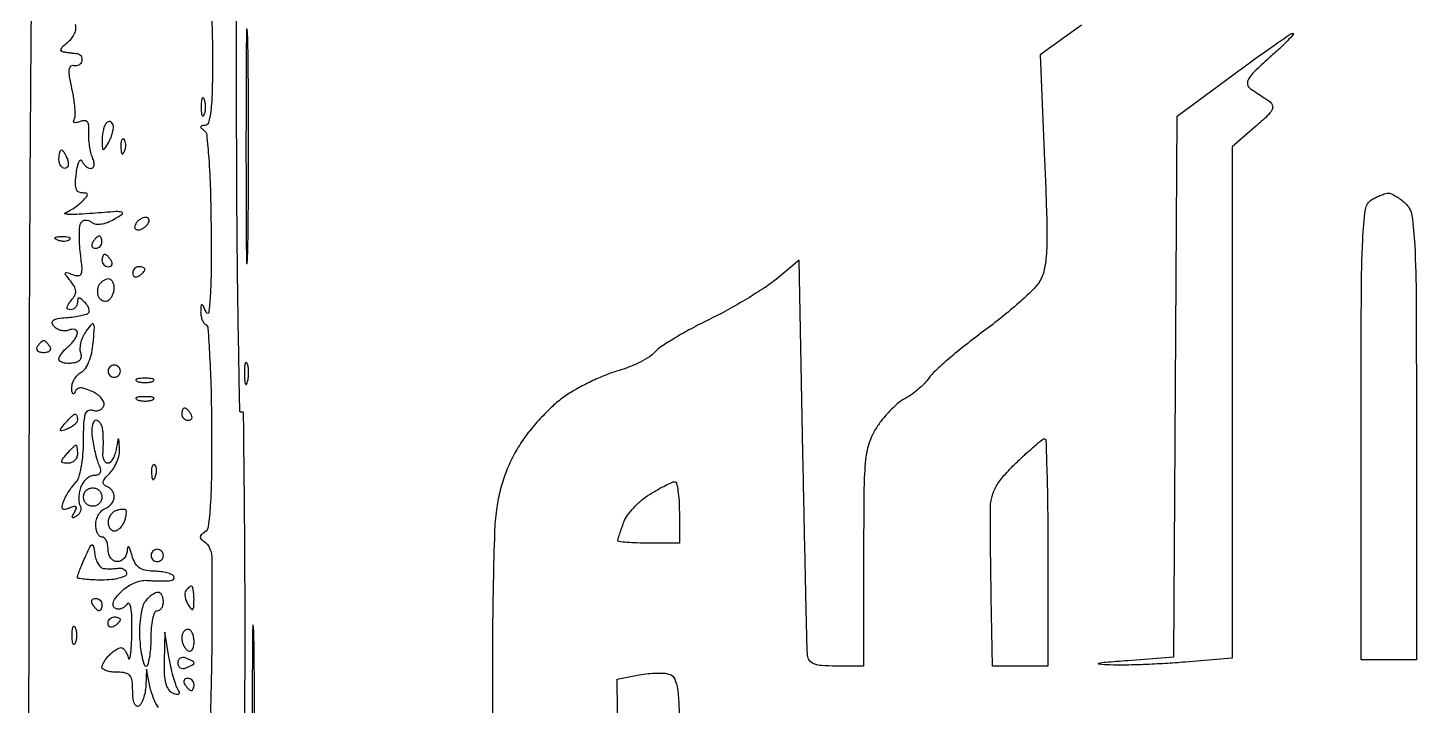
# Model space of a CAD drawing. Extents: x 0 to 37.8, y 0 to 50.8.
# Drawn here: x 0 to 19.28, y 16.96 to 26.3 of the extents above; entities that cross this region are included whole.
import ezdxf

# ---------------------------------------------------------------- set-up
doc = ezdxf.new("R2010")
doc.units = 0
doc.header["$MEASUREMENT"] = 0

msp = doc.modelspace()

# ---------------------------------------------------------------- linework, layer by layer
for points in [[(2.817342, 29.366436, -0.00006), (2.79601, 32.045158, -0.000525)], [(0.053512, 28.286796, 0.000198), (0.029978, 25.332842, 0.001462), (0.011051, 21.259338, 0.00031), (0.003235, 14.165125), (-0.003579, 0), (1.399103, 0, 0.004072), (2.006586, 0.004948, 0.01157), (2.429664, 0.021637, 0.00859), (2.730197, 0.045655, 0.555245), (2.7495, 0.0846, -0.082592), (2.736259, 0.116926, -0.161196), (2.738891, 0.144349, -0.182303), (2.756779, 0.162577, -0.108972), (2.786807, 0.1692, -0.089635), (2.821013, 0.163018, -0.095229), (2.850082, 0.145297, -0.099812), (2.869531, 0.118872, -0.109311), (2.8764, 0.087828, 0.412759), (2.914934, 0.049102, 0.000036), (7.439212, 0.026944, 0.000832), (12.884052, 0.009737, 0.000332), (20.347026, 0.003533)], [(2.982592, 16.510096, 0.001307), (2.985979, 18.247985, 0.002208), (2.978579, 19.704377, 0.000232), (2.965713, 20.995814, 0.583979), (2.93985, 21.010053, -0.581232), (2.91382, 21.024245, -0.000294), (2.893137, 22.170455, -0.002492), (2.876963, 23.467206, -0.001472), (2.869927, 25.015457, 0.000745), (2.865099, 26.578014, 0.001167)], [(2.514301, 26.534821, -0.023648), (2.532921, 26.273134, -0.005936), (2.538, 25.8453, -0.005936), (2.532921, 25.417466, -0.023648), (2.514301, 25.155779, -0.03527), (2.483731, 24.995812, -0.336727), (2.43225, 24.955705, 0.036761), (2.389102, 24.951996, 0.302532), (2.375342, 24.93926, 0.275319), (2.38118, 24.920445, 0.03266), (2.416961, 24.892255, -0.219927), (2.457712, 24.823623, -0.007312), (2.486364, 24.499767, -0.011281), (2.50801, 24.076198, -0.005059), (2.518255, 23.5188, -0.004097), (2.518292, 22.977675, -0.011825), (2.506379, 22.6029, -0.018916), (2.485633, 22.381067, -0.759117), (2.454891, 22.3767, 0.00716), (2.412967, 22.468697, 0.206245), (2.393895, 22.485495, 0.477123), (2.380175, 22.476603, 0.015965), (2.374746, 22.402843, 0.048937), (2.378021, 22.34469, 0.048789), (2.392533, 22.28822, 0.053216), (2.415381, 22.241565, 0.114372), (2.443648, 22.213527, -0.241463), (2.473983, 22.163305, -0.003012), (2.4985, 21.777647, -0.008047), (2.517272, 21.324137, -0.005085), (2.525272, 20.794638, -0.004), (2.523275, 20.142805, -0.013886), (2.506913, 19.721656, -0.014052), (2.479789, 19.436102, -0.221777), (2.429274, 19.355404, 0.042615), (2.382371, 19.318988, 0.207597), (2.369083, 19.288914, 0.209983), (2.382032, 19.258898, 0.04362), (2.428389, 19.222743, -0.095526), (2.467324, 19.185315, -0.051712), (2.499958, 19.127154, -0.048879), (2.521904, 19.058718, -0.055205), (2.528951, 18.990093, 0.001963), (2.528555, 18.892043, 0.000307), (2.528652, 18.698478, 0.000341), (2.529061, 18.470244, 0.000297), (2.529795, 18.2313, -0.002712), (2.529324, 17.96317, -0.001635), (2.526002, 17.645296, -0.001637), (2.520633, 17.329427, -0.002868), (2.513833, 17.067993, 0.013966), (2.512985, 16.84552, 0.02096)], [(1.795065, 16.94115, -0.054849), (1.758977, 16.996473, -0.022773), (1.722303, 17.077964, -0.022202), (1.690589, 17.16967, -0.026688), (1.669327, 17.2584), (1.630442, 17.4699), (1.618921, 17.242243, -0.032969), (1.608276, 17.151264, -0.037105), (1.585933, 17.066101, -0.040173), (1.556166, 16.99781, -0.132231), (1.5228, 16.9623, -0.297719), (1.489656, 16.963134, -0.145541), (1.461991, 16.997495, -0.069343), (1.443813, 17.068583, -0.027979), (1.4382, 17.168807, 0.02882), (1.430124, 17.308808, 0.143454), (1.399765, 17.380571, 0.175205), (1.339191, 17.416776, 0.047998), (1.2267, 17.4276, -0.030335), (1.145672, 17.43252, -0.047135), (1.077328, 17.447481, -0.059924), (1.029789, 17.469249, -0.261124), (1.0152, 17.49528, -0.102712), (1.022032, 17.528189, -0.032763), (1.045021, 17.5729, -0.031128), (1.077868, 17.620639, -0.030136), (1.11672, 17.66448, -0.027506), (1.160102, 17.703335, -0.029599), (1.206477, 17.736178, -0.030947), (1.249302, 17.759306, -0.108749), (1.279717, 17.766, -0.189043), (1.306041, 17.755678, -0.057216), (1.3345, 17.72251, -0.048307), (1.360555, 17.674622, -0.036551), (1.379883, 17.61795, 0.685886), (1.395098, 17.616226, 0.087893), (1.40971, 17.662497, 0.020982), (1.421204, 17.791899, 0.007464), (1.427091, 17.9775, 0.009974), (1.426428, 18.186796, 0.035622), (1.413824, 18.320008, 0.13323), (1.390684, 18.370405, 0.508481), (1.361763, 18.368511, -0.075791), (1.326699, 18.328201, -0.08836), (1.282886, 18.302687, -0.099507), (1.237323, 18.295674, -0.127669), (1.196944, 18.308147, -0.199157), (1.171022, 18.344148, -0.143649), (1.173747, 18.394133, -0.08104), (1.209083, 18.45858, -0.030543), (1.277439, 18.535839, -0.051129), (1.356708, 18.600366, -0.041718), (1.45288, 18.652614, -0.043315), (1.550604, 18.685837, -0.080302), (1.633903, 18.692589, 0.008636), (1.713509, 18.687637, 0.006822), (1.799763, 18.684945, 0.006904), (1.879926, 18.684645, 0.016981), (1.93875, 18.687236, 0.053357), (1.980553, 18.695041, 0.141169), (2.005897, 18.711346, 0.234053), (2.011583, 18.732823, 0.147139), (1.999037, 18.756163, 0.114724), (1.961643, 18.779449, 0.027413), (1.890676, 18.799372, 0.026753), (1.804556, 18.813746, 0.023672), (1.71379, 18.819613, -0.052142), (1.603796, 18.833034, -0.105995), (1.525245, 18.869708, -0.107945), (1.469522, 18.934835, -0.055412), (1.429286, 19.035, 0.011576), (1.403136, 19.121244, 0.124876), (1.383742, 19.151767, 0.575273), (1.369343, 19.147505, 0.045543), (1.362033, 19.09845, -0.083175), (1.349218, 19.041904, -0.088157), (1.3188, 18.99389, -0.094449), (1.275768, 18.961723, -0.11388), (1.2267, 18.9504, -0.130775), (1.177991, 18.963361, -0.10214), (1.136813, 18.99975, -0.08892), (1.109264, 19.054508, -0.072314), (1.0998, 19.1196, 0.048028), (1.093566, 19.184354, 0.068025), (1.074949, 19.239098, 0.088204), (1.047507, 19.275985, 0.191087), (1.0152, 19.2888, -0.193529), (0.982888, 19.301793, -0.087393), (0.955451, 19.339282, -0.067241), (0.936831, 19.394881, -0.047258), (0.9306, 19.460655, -0.068006), (0.940075, 19.529994, -0.06271), (0.967877, 19.596332, -0.06668), (1.00897, 19.649799, -0.104363), (1.0575, 19.681206, 0.069986), (1.106015, 19.708099, 0.06329), (1.147123, 19.748145, 0.066796), (1.17495, 19.794706, 0.10167), (1.1844, 19.840701, 0.086836), (1.176531, 19.885672, 0.069523), (1.153558, 19.929234, 0.069546), (1.119534, 19.964817, 0.087017), (1.079405, 19.986498, -0.133932), (1.04138, 20.01185, -0.240613), (1.032529, 20.047365, -0.114752), (1.057052, 20.097298, -0.0251), (1.121705, 20.168791, 0.057235), (1.177235, 20.238731, 0.042045), (1.222348, 20.326958, 0.042773), (1.251155, 20.41906, 0.070131), (1.257479, 20.500393, 0.001021), (1.249014, 20.631512, 0.431379), (1.242736, 20.636691, 0.323703), (1.235693, 20.630118, 0.000881), (1.209295, 20.49435, -0.037162), (1.189553, 20.421481, -0.050599), (1.160572, 20.359915, -0.061347), (1.127342, 20.317418, -0.198714), (1.094913, 20.304, -0.192101), (1.06624, 20.315438, -0.099368), (1.043669, 20.34749, -0.074481), (1.030579, 20.395388, -0.050467), (1.029602, 20.45205, 0.013679), (1.033397, 20.519453, 0.008066), (1.034427, 20.6001, 0.008066), (1.032854, 20.680747, 0.013666), (1.028604, 20.74815, 0.053179), (1.017327, 20.804784, 0.068641), (0.994772, 20.85271, 0.084236), (0.964951, 20.885042, 0.165923), (0.932252, 20.8962, 0.267967), (0.902753, 20.879167, 0.075992), (0.882743, 20.827859, 0.054679), (0.874373, 20.752695, 0.033422), (0.880191, 20.66355, 0.014836), (0.896486, 20.563636, 0.011446), (0.919957, 20.455751, 0.011607), (0.946553, 20.355905, 0.026991), (0.97219, 20.28285, -0.046878), (0.992984, 20.2151, -0.161635), (0.987718, 20.170067, -0.20597), (0.95815, 20.143731, -0.08052), (0.903052, 20.1348, 0.115232), (0.849264, 20.122237, 0.070909), (0.795359, 20.08532, 0.06505), (0.749508, 20.030753, 0.065484), (0.71934, 19.966357, 0.036235), (0.702511, 19.896031, 0.036273), (0.696018, 19.824038, 0.038697), (0.699823, 19.760632, 0.104449), (0.715019, 19.718403, -0.123786), (0.726136, 19.683366, -0.100778), (0.720629, 19.644265, -0.090722), (0.699238, 19.607059, -0.078789), (0.665109, 19.577674, -0.028061), (0.623074, 19.554849, -0.388403), (0.607901, 19.559535, -0.257747), (0.607391, 19.579313, -0.018709), (0.635307, 19.628505, 0.034823), (0.662244, 19.679751, 0.325597), (0.657222, 19.702723, 0.253186), (0.63118, 19.708823, 0.025144), (0.568087, 19.688185, -0.038572), (0.503493, 19.668959, -0.26903), (0.473375, 19.67872, -0.244914), (0.46512, 19.710864, -0.033228), (0.486025, 19.779558, -0.033106), (0.514841, 19.842718, -0.01971), (0.556905, 19.913915, -0.019682), (0.604638, 19.981862, -0.031946), (0.650916, 20.035093, 0.119295), (0.695335, 20.108853, 0.029101), (0.730211, 20.247527, 0.027073), (0.753645, 20.421268, 0.019986), (0.7614, 20.615194, -0.009967), (0.76618, 20.854975, -0.059263), (0.785887, 20.978463, -0.17786), (0.82414, 21.031074, -0.243786), (0.881299, 21.037493, 0.08458), (0.930079, 21.027724, 0.093323), (0.977587, 21.035255, 0.100457), (1.016434, 21.05873, 0.115657), (1.040722, 21.094484, 0.181889), (1.041026, 21.140844, 0.081531), (1.010496, 21.194666, 0.064888), (0.955141, 21.247543, 0.048033), (0.882323, 21.29089, 0.024516), (0.785427, 21.330936, 0.088685), (0.71986, 21.34192, 0.156782), (0.675289, 21.327053, 0.137906), (0.644978, 21.288297, -0.081696), (0.629448, 21.263119, -0.440324), (0.615176, 21.262754, -0.15583), (0.603792, 21.285869, -0.025513), (0.598879, 21.336146, -0.08604), (0.606526, 21.396878, -0.059576), (0.634559, 21.460345, -0.058363), (0.677628, 21.51682, -0.073247), (0.729723, 21.556954, 0.120231), (0.786774, 21.610051, 0.048932), (0.836473, 21.704549, 0.042597), (0.874223, 21.826044, 0.033063), (0.894924, 21.963008, 0.004293), (0.910533, 22.169852, 0.14953), (0.899555, 22.216712, 0.513892), (0.873443, 22.219184, 0.018345), (0.799304, 22.127338, 0.049961), (0.755294, 22.054348, 0.044934), (0.724764, 21.971469, 0.047658), (0.711213, 21.891522, 0.095282), (0.718691, 21.82809, -0.088955), (0.726477, 21.768477, -0.167097), (0.708724, 21.723858, -0.14065), (0.664232, 21.694612, -0.056775), (0.592187, 21.68086, -0.038794), (0.527389, 21.681013, -0.060323), (0.472699, 21.692123, -0.082327), (0.435618, 21.711674, -0.23449), (0.423, 21.737099, -0.123201), (0.431402, 21.770681, -0.034757), (0.460277, 21.816756, -0.03278), (0.501332, 21.866011, -0.029432), (0.5499, 21.9114, 0.035244), (0.59846, 21.957849, 0.036243), (0.639523, 22.010248, 0.038776), (0.668072, 22.060724, 0.109743), (0.6768, 22.10001, 0.171038), (0.666985, 22.127864, 0.150116), (0.64134, 22.145228, 0.10612), (0.602291, 22.148584, 0.060247), (0.556085, 22.13698, -0.087669), (0.503699, 22.126823, -0.069387), (0.446337, 22.133852, -0.069161), (0.392904, 22.156354, -0.085865), (0.351989, 22.191379, -0.133783), (0.330622, 22.238526, -0.290441), (0.34568, 22.273572, -0.112567), (0.405556, 22.297173, -0.019777), (0.526608, 22.310755, 0.015236), (0.628782, 22.32128, 0.019239), (0.722394, 22.337503, 0.017618), (0.798507, 22.356556, 0.126892), (0.830815, 22.375615, 0.203709), (0.840968, 22.40078, 0.083832), (0.83404, 22.437655, 0.064016), (0.811838, 22.480213, 0.044203), (0.77691, 22.52193, 0.019235), (0.7256, 22.569437, 0.182628), (0.69795, 22.579442, 0.350238), (0.681572, 22.565984, 0.052339), (0.6768, 22.52052, -0.092419), (0.669575, 22.481766, -0.096141), (0.648906, 22.448821, -0.099338), (0.618072, 22.426774, -0.106077), (0.581841, 22.419, -0.122183), (0.547178, 22.427599, -0.300026), (0.535131, 22.449571, -0.128583), (0.548402, 22.487423, -0.024942), (0.5922, 22.5459, 0.050595), (0.639845, 22.616811, 0.133412), (0.653398, 22.675956, 0.122203), (0.635602, 22.737109, 0.03914), (0.581409, 22.81554, -0.00707), (0.514233, 22.90055, -0.258945), (0.510704, 22.924252, -0.401139), (0.528034, 22.9326, -0.011132), (0.614045, 22.902528, 0.087557), (0.691181, 22.888178, 0.31724), (0.73, 22.915029, 0.10962), (0.740445, 22.993151, 0.009882), (0.719597, 23.190547, -0.015844), (0.706725, 23.3281, -0.019431), (0.703788, 23.457113, -0.018219), (0.709415, 23.564128, -0.116678), (0.726434, 23.615266, -0.121019), (0.753661, 23.642005, -0.124356), (0.789903, 23.652743, -0.105289), (0.831778, 23.64559, -0.068275), (0.874682, 23.621289, 0.131073), (0.929417, 23.598725, 0.068519), (1.003671, 23.599205, 0.055752), (1.090902, 23.621914, 0.037175), (1.1844, 23.665974, 0.026895), (1.291445, 23.734356, 0.632797), (1.286545, 23.761311, 0.082825), (1.207602, 23.769018, 0.002682), (0.8883, 23.745567, -0.006758), (0.701452, 23.733375, -0.017559), (0.566641, 23.731146, -0.054486), (0.506945, 23.738795, -0.73904), (0.506089, 23.752671, 0.038088), (0.562271, 23.77882, 0.020002), (0.627928, 23.819234, 0.019782), (0.692252, 23.866263, 0.028639), (0.744782, 23.913096, 0.01405), (0.804528, 23.976298, 0.195741), (0.814855, 24.00525, 0.361283), (0.799445, 24.022216, 0.035026), (0.739795, 24.0264, -0.166384), (0.688602, 24.04392, -0.160697), (0.657994, 24.089376, -0.083104), (0.649098, 24.171316, -0.022607), (0.662526, 24.30135, -0.016865), (0.680734, 24.40038, -0.052926), (0.702066, 24.464469, -0.236041), (0.721877, 24.480495, -0.381955), (0.739524, 24.47055, 0.068086), (0.759749, 24.430123, 0.064871), (0.790371, 24.395864, 0.069622), (0.826306, 24.372688, 0.108876), (0.862101, 24.3648, 0.198009), (0.890903, 24.376672, 0.158678), (0.906349, 24.40677, 0.095861), (0.904847, 24.454122, 0.044605), (0.885904, 24.51285, -0.042005), (0.862602, 24.583829, -0.02148), (0.844855, 24.675961, -0.021183), (0.834621, 24.773081, -0.02975), (0.834347, 24.860223, 0.032485), (0.833538, 24.954262, 0.152099), (0.813929, 25.004017, 0.236058), (0.775532, 25.021619, 0.083349), (0.714501, 25.009242, -0.037313), (0.667132, 24.995012, -0.136464), (0.636119, 24.99669, -0.316161), (0.624885, 25.011998, -0.144551), (0.63175, 25.03715, 0.136648), (0.646217, 25.087091, 0.019849), (0.643081, 25.193893, 0.021242), (0.628638, 25.322874, 0.016756), (0.602447, 25.460914, -0.01251), (0.569359, 25.627567, -0.05984), (0.564382, 25.72422, -0.168767), (0.584288, 25.770977, -0.271291), (0.624454, 25.783583, 0.08351), (0.66392, 25.781248, 0.093604), (0.700308, 25.792273, 0.101528), (0.727973, 25.814793, 0.117594), (0.74275, 25.8453, 0.099212), (0.743386, 25.878388, 0.107256), (0.73107, 25.908155, 0.108234), (0.707641, 25.929947, 0.102662), (0.6768, 25.940475, -0.000041), (0.636865, 25.94547, -0.00002), (0.585987, 25.95184, -0.00002), (0.53311, 25.958465, -0.000029), (0.48645, 25.964316, -0.171506), (0.456294, 25.979425, -0.294107), (0.451055, 26.00602, -0.109831), (0.478207, 26.046019, -0.026889), (0.539361, 26.097726, 0.05991), (0.59752, 26.153873, 0.067179), (0.638114, 26.220208, 0.075595), (0.656282, 26.28739, 0.120481), (0.648806, 26.346126, -0.064598)], [(14.505818, 26.336127), (13.939384, 25.9299), (13.99932, 24.467647, -0.00287), (14.028592, 23.637045, -0.018996), (14.025063, 23.22196, -0.039239), (13.99329, 22.968947, -0.094449), (13.921513, 22.795173, -0.056476), (13.830964, 22.6861, -0.010671), (13.640235, 22.510631, -0.011279), (13.407301, 22.314492, -0.010132), (13.157398, 22.121727, 0.008159), (12.908339, 21.931175, 0.009479), (12.677975, 21.741681, 0.008621), (12.489339, 21.574707, 0.05455), (12.404906, 21.478441, -0.038051), (12.342556, 21.402444, -0.023639), (12.258933, 21.322904, -0.023667), (12.168438, 21.251827, -0.039013), (12.085082, 21.201807, 0.056427), (11.997246, 21.144857, 0.023131), (11.891618, 21.049523, 0.022532), (11.786554, 20.93567, 0.026812), (11.698489, 20.819007, 0.063674), (11.589034, 20.601279, 0.057986), (11.53346, 20.355984, 0.024251), (11.510274, 19.959861, 0.002493), (11.5056, 19.022489), (11.5056, 17.5122), (11.1249, 17.5122, -0.015973), (10.929144, 17.518455, -0.074435), (10.819057, 17.542205, -0.147206), (10.759313, 17.587944, -0.138018), (10.732854, 17.66025, -0.013299), (10.727224, 17.773009, -0.000146), (10.709536, 18.541927, -0.000457), (10.690194, 19.429172, -0.000297), (10.669404, 20.453803), (10.6173, 23.099305), (10.304815, 22.841521, -0.027004), (10.142534, 22.721759, -0.010055), (9.902551, 22.570742, -0.009929), (9.633775, 22.416244, -0.011837), (9.374215, 22.281717, 0.010098), (9.128259, 22.155324, 0.011823), (8.900394, 22.025301, 0.010819), (8.713586, 21.907186, 0.068213), (8.6292, 21.832925, -0.074065), (8.554982, 21.769129, -0.023855), (8.428317, 21.697534, -0.023203), (8.277851, 21.630275, -0.024037), (8.123543, 21.578126, 0.02698), (7.953184, 21.519434, 0.015199), (7.753124, 21.43102, 0.015137), (7.556083, 21.329239, 0.023898), (7.394414, 21.229037, 0.034548), (7.24115, 21.107186, 0.018677), (7.069405, 20.937921, 0.018522), (6.906615, 20.75167, 0.027688), (6.780011, 20.576517, 0.02792), (6.660865, 20.365838, 0.027587), (6.565404, 20.142367, 0.027331), (6.494373, 19.907679, 0.026253), (6.44823, 19.66348, 0.025542), (6.422398, 19.353669, 0.003022), (6.404391, 18.663107, 0.003607), (6.393862, 17.841264, 0.00295), (6.394129, 16.9623, -0.000245), (6.400136, 15.911283, -0.000113)], [(8.138262, 14.722636), (8.112624, 17.333649), (8.412575, 17.38992, -0.021003), (8.536767, 17.407858, -0.021078), (8.661879, 17.415285, -0.021458), (8.771219, 17.412468, -0.074572), (8.840063, 17.397251, -0.208688), (8.904169, 17.334102, -0.058423), (8.941821, 17.195215, -0.030687), (8.962317, 16.95932, -0.006328), (8.9676, 16.541955)]]:
    msp.add_lwpolyline(points, format="xyb")
for points in [[(3.024282, 26.125666, 0.02109), (3.015106, 26.278061, 0.941927), (3.006388, 26.27769, 0.003586), (3.000479, 25.692791, 0.000737), (2.998977, 24.6609, 0.000727), (3.000495, 23.629791, 0.003759), (3.00645, 23.059718, 0.952264), (3.015115, 23.059449, 0.015639), (3.024337, 23.249266, 0.002696), (3.032217, 23.912403, 0.001627), (3.034759, 24.698425, 0.001629), (3.032199, 25.4794, 0.002857)], [(17.418699, 26.222393, -0.625207), (17.42446, 26.208094, -0.008854), (17.343029, 26.121076, -0.012579), (17.231643, 26.011831, -0.00677), (17.0892, 25.88255, 0.009665), (16.888302, 25.698083, 0.066852), (16.804895, 25.593917, 0.194889), (16.793476, 25.52165, 0.189548), (16.8354, 25.460747, 0.001283), (16.893173, 25.422007, 0.000759), (16.9623, 25.376061, 0.00076), (17.031435, 25.330412, 0.001305), (17.0892, 25.292613, -0.154023), (17.135216, 25.236668, -0.221618), (17.13184, 25.173621, -0.080631), (17.065654, 25.086668, -0.011467), (16.898846, 24.935473), (16.581593, 24.6609), (16.581596, 21.141264), (16.5816, 17.621628), (15.934336, 17.566914, -0.006338), (15.658009, 17.54708, -0.005227), (15.362911, 17.532749, -0.005282), (15.091766, 17.525289, -0.014025), (14.897986, 17.527441, -0.011817), (14.745214, 17.537046, -0.843217), (14.744111, 17.550258, -0.042088), (14.838563, 17.566363, -0.00223), (15.1434, 17.590891), (15.7779, 17.6391), (15.802033, 21.3615), (15.826166, 25.0839), (16.596832, 25.65495, -0.003253), (16.895931, 25.873577, -0.005104), (17.156156, 26.057194, -0.001591), (17.382999, 26.212751, -0.168633)], [(2.424829, 25.31655, 0.174857), (2.408985, 25.334264, 0.447206), (2.394693, 25.329108, 0.078554), (2.384797, 25.286216, 0.017491), (2.382158, 25.2108, 0.017491), (2.384797, 25.135384, 0.078554), (2.394693, 25.092492, 0.447206), (2.408985, 25.087336, 0.174857), (2.424829, 25.10505, 0.057986), (2.438055, 25.153273, 0.037979), (2.442431, 25.2108, 0.037979), (2.438055, 25.268327, 0.057986)], [(1.167475, 24.965475, 0.092734), (1.151731, 24.993842, 0.153633), (1.128944, 25.008586, 0.161113), (1.102641, 25.007268, 0.104336), (1.076888, 24.990488, 0.10148), (1.053313, 24.954749, 0.034351), (1.034076, 24.895147, 0.032508), (1.021337, 24.824548, 0.032043), (1.017773, 24.75255, 0.006472), (1.020801, 24.642629, 0.326101), (1.033482, 24.626652, 0.333241), (1.052268, 24.634024, 0.006619), (1.10836, 24.727537, 0.035397), (1.139907, 24.791809, 0.035517), (1.162031, 24.859817, 0.037825), (1.17252, 24.921697, 0.103881)], [(1.320112, 24.764887, 0.296942), (1.301597, 24.768797, 0.208169), (1.285976, 24.753354, 0.077125), (1.276609, 24.712747, 0.028489), (1.275679, 24.65385, 0.018894), (1.280674, 24.590711, 0.168741), (1.29263, 24.566028, 0.470617), (1.308048, 24.567487, 0.054073), (1.326791, 24.602738, 0.051402), (1.339992, 24.649003, 0.05415), (1.343158, 24.696172, 0.060344), (1.336461, 24.737229, 0.126455)], [(0.456249, 24.6186, -0.222225), (0.472011, 24.61123, -0.030693), (0.494035, 24.581323, -0.030395), (0.517118, 24.540308, -0.02136), (0.538194, 24.4917, -0.055937), (0.550842, 24.443109, -0.100118), (0.548514, 24.402077, -0.147206), (0.532066, 24.375162, -0.184534), (0.504945, 24.3648, -0.152681), (0.473693, 24.374571, -0.098158), (0.447071, 24.402077, -0.08088), (0.429111, 24.443179, -0.062722), (0.423, 24.4917, -0.024748), (0.425409, 24.54033, -0.039339), (0.432767, 24.581323, -0.046727), (0.443395, 24.610471, -0.289661)], [(18.732239, 24.023827, -0.114695), (18.772229, 24.015913, -0.027458), (18.832729, 23.984516, -0.026789), (18.899938, 23.939792, -0.023714), (18.964889, 23.886388, -0.1741), (19.0568, 23.714275, -0.024419), (19.096423, 23.306718, -0.011041), (19.115898, 22.558038, -0.000981), (19.1196, 20.671588), (19.1196, 17.5968), (18.7389, 17.5968), (18.3582, 17.5968), (18.3582, 20.722796, -0.000968), (18.361872, 22.618568, -0.010546), (18.380935, 23.381995, -0.02034), (18.417362, 23.800935, -0.233083), (18.50625, 23.935024, -0.019258), (18.568651, 23.96822, -0.018995), (18.633705, 23.99668, -0.019259), (18.692471, 24.017198, -0.066196)], [(1.617386, 23.688, 0.085235), (1.581158, 23.681779, 0.053414), (1.542278, 23.663149, 0.051777), (1.506773, 23.635762, 0.064269), (1.4805, 23.6034, 0.076764), (1.46681, 23.57105, 0.154201), (1.468424, 23.543651, 0.186277), (1.48477, 23.525504, 0.117858), (1.512814, 23.5188, 0.085235), (1.549042, 23.525021, 0.053414), (1.587922, 23.543651, 0.051777), (1.623427, 23.571038, 0.064269), (1.6497, 23.6034, 0.076764), (1.66339, 23.63575, 0.154201), (1.661776, 23.663149, 0.186277), (1.64543, 23.681296, 0.117858)], [(0.45825, 23.427521, -0.028489), (0.517147, 23.426591, -0.077125), (0.557754, 23.417224, -0.208169), (0.573197, 23.401603, -0.296942), (0.569287, 23.383088, -0.126455), (0.541629, 23.366739, -0.060344), (0.500572, 23.360042, -0.05415), (0.453403, 23.363208, -0.051402), (0.407137, 23.376409, -0.054073), (0.371887, 23.395152, -0.470617), (0.370428, 23.41057, -0.168741), (0.395111, 23.422526, -0.018894)], [(0.977893, 23.4342, 0.151918), (0.960065, 23.428655, 0.038439), (0.936186, 23.409349, 0.035638), (0.911057, 23.381983, 0.029505), (0.8883, 23.3496, 0.082592), (0.875059, 23.317274, 0.161196), (0.877691, 23.289851, 0.182303), (0.895579, 23.271623, 0.108972), (0.925607, 23.265, 0.093332), (0.959807, 23.27144, 0.09642), (0.988882, 23.289851, 0.099167), (1.008342, 23.31732, 0.105053), (1.0152, 23.3496, 0.042167), (1.012464, 23.381989, 0.061769), (1.004241, 23.409349, 0.081139), (0.992159, 23.427901, 0.210953)], [(1.052507, 23.1804, 0.210953), (1.038241, 23.174101, 0.081139), (1.026159, 23.155549, 0.061769), (1.017936, 23.128189, 0.042167), (1.0152, 23.0958, 0.105053), (1.022058, 23.06352, 0.099167), (1.041518, 23.036051, 0.09642), (1.070593, 23.01764, 0.093332), (1.104793, 23.0112, 0.108972), (1.134821, 23.017823, 0.182303), (1.152709, 23.036051, 0.161196), (1.155341, 23.063474, 0.082592), (1.1421, 23.0958, 0.029505), (1.119343, 23.128183, 0.035638), (1.094214, 23.155549, 0.038439), (1.070335, 23.174855, 0.151918)], [(1.5228, 23.0112, 0.105053), (1.49052, 23.004342, 0.099167), (1.463051, 22.984882, 0.09642), (1.44464, 22.955807, 0.093332), (1.4382, 22.921607, 0.108972), (1.444823, 22.891579, 0.182303), (1.463051, 22.873691, 0.161196), (1.490474, 22.871059, 0.082592), (1.5228, 22.8843, 0.029505), (1.555183, 22.907057, 0.035638), (1.582549, 22.932186, 0.038439), (1.601855, 22.956065, 0.151918), (1.6074, 22.973893, 0.210953), (1.601101, 22.988159, 0.081139), (1.582549, 23.000241, 0.061769), (1.555189, 23.008464, 0.042167)], [(1.104793, 22.842, 0.089642), (1.070481, 22.835799, 0.053229), (1.033211, 22.817149, 0.051032), (0.998805, 22.789761, 0.06081), (0.9729, 22.7574, 0.080615), (0.956851, 22.718655, 0.059272), (0.951583, 22.672395, 0.059053), (0.957318, 22.625992, 0.078319), (0.973753, 22.58682, 0.090427), (1.000025, 22.557694, 0.095498), (1.034416, 22.540394, 0.099685), (1.071527, 22.537533, 0.108373), (1.105646, 22.549513, 0.093559), (1.135806, 22.57706, 0.052935), (1.161266, 22.619698, 0.050295), (1.178558, 22.669851, 0.057944), (1.1844, 22.720093, 0.063462), (1.17846, 22.766702, 0.081425), (1.161015, 22.80619, 0.09843), (1.135152, 22.832611, 0.151097)], [(0.2115, 21.996, -0.163822), (0.227295, 21.990682, -0.033983), (0.249681, 21.971149, -0.032351), (0.273712, 21.943789, -0.025622), (0.2961, 21.9114, -0.146489), (0.30473, 21.879303, -0.191582), (0.292817, 21.851651, -0.134005), (0.260114, 21.832972, -0.063222), (0.2115, 21.8268, -0.063222), (0.162886, 21.832972, -0.134005), (0.130183, 21.851651, -0.191582), (0.11827, 21.879303, -0.146489), (0.1269, 21.9114, -0.025622), (0.149288, 21.943789, -0.032351), (0.173319, 21.971149, -0.033983), (0.195705, 21.990682, -0.163822)], [(1.1844, 21.6576, 0.099038), (1.152113, 21.651141, 0.097945), (1.124651, 21.632749, 0.097945), (1.106259, 21.605287, 0.099038), (1.0998, 21.573, 0.099038), (1.106259, 21.540713, 0.097945), (1.124651, 21.513251, 0.097945), (1.152113, 21.494859, 0.099038), (1.1844, 21.4884, 0.099038), (1.216687, 21.494859, 0.097945), (1.244149, 21.513251, 0.097945), (1.262541, 21.540713, 0.099038), (1.269, 21.573, 0.099038), (1.262541, 21.605287, 0.097945), (1.244149, 21.632749, 0.097945), (1.216687, 21.651141, 0.099038)], [(3.016492, 21.68036, 0.31318), (3.001365, 21.690256, 0.333666), (2.987656, 21.679355, 0.052471), (2.978995, 21.622078, 0.014395), (2.977493, 21.5307, 0.012823), (2.980928, 21.44033, 0.080377), (2.991163, 21.395416, 0.597527), (3.004709, 21.393932, 0.087174), (3.019627, 21.42656, 0.037336), (3.031463, 21.491499, 0.029507), (3.034794, 21.562849, 0.030339), (3.029899, 21.629774, 0.06278)], [(1.6074, 21.475042, 0.017491), (1.531984, 21.472403, 0.078554), (1.489092, 21.462507, 0.447206), (1.483936, 21.448215, 0.174857), (1.50165, 21.432371, 0.057986), (1.549873, 21.419145, 0.037979), (1.6074, 21.414769, 0.037979), (1.664927, 21.419145, 0.057986), (1.71315, 21.432371, 0.174857), (1.730864, 21.448215, 0.447206), (1.725708, 21.462507, 0.078554), (1.682816, 21.472403, 0.017491)], [(1.6074, 21.221242, 0.017491), (1.531984, 21.218603, 0.078554), (1.489092, 21.208707, 0.447206), (1.483936, 21.194415, 0.174857), (1.50165, 21.178571, 0.057986), (1.549873, 21.165345, 0.037979), (1.6074, 21.160969, 0.037979), (1.664927, 21.165345, 0.057986), (1.71315, 21.178571, 0.174857), (1.730864, 21.194415, 0.447206), (1.725708, 21.208707, 0.078554), (1.682816, 21.218603, 0.017491)], [(2.152307, 21.0654, 0.210953), (2.138041, 21.059101, 0.081139), (2.125959, 21.040549, 0.061769), (2.117736, 21.013189, 0.042167), (2.115, 20.9808, 0.105053), (2.121858, 20.94852, 0.099167), (2.141318, 20.921051, 0.09642), (2.170393, 20.90264, 0.093332), (2.204593, 20.8962, 0.108972), (2.234621, 20.902823, 0.182303), (2.252509, 20.921051, 0.161196), (2.255141, 20.948474, 0.082592), (2.2419, 20.9808, 0.029505), (2.219143, 21.013183, 0.035638), (2.194014, 21.040549, 0.038439), (2.170135, 21.059855, 0.151918)], [(0.644859, 20.9808, -0.217663), (0.65708, 20.975215, -0.078541), (0.667417, 20.958608, -0.05972), (0.674461, 20.934178, -0.040372), (0.6768, 20.905251, -0.148172), (0.666864, 20.87246, -0.058677), (0.636008, 20.836242, -0.05126), (0.591063, 20.802391, -0.0442), (0.537934, 20.776415, -0.012731), (0.461771, 20.749392, -0.389672), (0.444895, 20.757084, -0.27071), (0.447762, 20.779231, -0.008807), (0.505993, 20.851963, -0.013646), (0.549277, 20.901313, -0.018888), (0.590891, 20.942954, -0.015689), (0.627048, 20.974447, -0.172995)], [(13.998031, 20.6424, -0.404745), (14.016617, 20.624408, -0.000832), (14.030214, 20.182652, -0.004548), (14.040325, 19.677434, -0.002728), (14.0436, 19.0773), (14.0436, 17.5122), (13.6629, 17.5122), (13.2822, 17.5122), (13.264328, 18.46395, -0.001158), (13.257992, 18.84892, -0.001308), (13.25373, 19.2186, -0.001193), (13.251678, 19.532981, -0.007167), (13.253344, 19.696471, -0.060028), (13.275567, 19.849258, -0.06456), (13.333299, 19.988402, -0.050243), (13.437805, 20.133974, -0.020579), (13.606347, 20.309821, -0.006138), (13.742285, 20.43727, -0.009234), (13.864177, 20.544705, -0.004715), (13.969051, 20.632065, -0.172973)], [(0.65565, 20.554582, -0.379095), (0.663929, 20.549232, -0.025756), (0.670587, 20.519578, -0.026657), (0.67528, 20.479328, -0.015691), (0.6768, 20.4309, -0.101721), (0.666845, 20.382475, -0.098537), (0.638543, 20.341277, -0.097291), (0.596272, 20.313675, -0.096419), (0.546565, 20.304, -0.035838), (0.481165, 20.308694, -0.325335), (0.46184, 20.32752, -0.208212), (0.469815, 20.359939, -0.017756), (0.525415, 20.427682, -0.00775), (0.568745, 20.475302, -0.01115), (0.608669, 20.515978, -0.007125), (0.643047, 20.548534, -0.149329)], [(1.743112, 20.281088, 0.296942), (1.724597, 20.284997, 0.208169), (1.708976, 20.269554, 0.077125), (1.699609, 20.228947, 0.028489), (1.698679, 20.17005, 0.018894), (1.703674, 20.106911, 0.168741), (1.71563, 20.082228, 0.470617), (1.731048, 20.083687, 0.054073), (1.749791, 20.118937, 0.051402), (1.762992, 20.165203, 0.05415), (1.766158, 20.212372, 0.060344), (1.759461, 20.253429, 0.126455)], [(0.8883, 19.9656, -0.099038), (0.93673, 19.955912, -0.097945), (0.977923, 19.928323, -0.097945), (1.005512, 19.88713, -0.099038), (1.0152, 19.8387, -0.099038), (1.005512, 19.79027, -0.097945), (0.977923, 19.749077, -0.097945), (0.93673, 19.721488, -0.099038), (0.8883, 19.7118, -0.099038), (0.83987, 19.721488, -0.097945), (0.798677, 19.749077, -0.097945), (0.771088, 19.79027, -0.099038), (0.7614, 19.8387, -0.099038), (0.771088, 19.88713, -0.097945), (0.798677, 19.928323, -0.097945), (0.83987, 19.955912, -0.099038)], [(8.90415, 20.049884, -0.350557), (8.929118, 20.030129, -0.019527), (8.948962, 19.925851, -0.023161), (8.963028, 19.789344, -0.014094), (8.9676, 19.6272), (8.9676, 19.2042), (8.5446, 19.2042, -0.008158), (8.382412, 19.206846, -0.013534), (8.245856, 19.215008, -0.00714), (8.13471, 19.226277, -0.380826), (8.1216, 19.240993, -0.073751), (8.125135, 19.264831, -0.004957), (8.145832, 19.330712, -0.007042), (8.172495, 19.408966, -0.005213), (8.204091, 19.494754, -0.065457), (8.255397, 19.590011, -0.031335), (8.343737, 19.697609, -0.030408), (8.451523, 19.800039, -0.03792), (8.563641, 19.880645, -0.009326), (8.674383, 19.945362, -0.01224), (8.777952, 20.000039, -0.009803), (8.86578, 20.041564, -0.104645)], [(1.342901, 19.661566, 0.158154), (1.323764, 19.669536, 0.039676), (1.289519, 19.66959, 0.036542), (1.248352, 19.663335, 0.029805), (1.20555, 19.650868, 0.091153), (1.165127, 19.627463, 0.068411), (1.130864, 19.588988, 0.067172), (1.107716, 19.541889, 0.080841), (1.0998, 19.49325, 0.071124), (1.106348, 19.447448, 0.086534), (1.125431, 19.408606, 0.100301), (1.153781, 19.382638, 0.136243), (1.187055, 19.3734, 0.126954), (1.224134, 19.382969, 0.063811), (1.263395, 19.411749, 0.05711), (1.298761, 19.45402, 0.054099), (1.324407, 19.503949, 0.026237), (1.341281, 19.555921, 0.036185), (1.350504, 19.6041, 0.039455), (1.351975, 19.642864, 0.208327)], [(0.915334, 19.053447, 0.048426), (0.933072, 18.980918, 0.058586), (0.963762, 18.917977, 0.069107), (1.002016, 18.873355, 0.157293), (1.042234, 18.855776, 0.018861), (1.088106, 18.852914, 0.010659), (1.143828, 18.852731, 0.010629), (1.200109, 18.854944, 0.017148), (1.24785, 18.859485, -0.082595), (1.288235, 18.858043, -0.103799), (1.322536, 18.843243, -0.116034), (1.345375, 18.817491, -0.124261), (1.3536, 18.784909, -0.290199), (1.33196, 18.750764, -0.046475), (1.254195, 18.722541, -0.039194), (1.144881, 18.702997, -0.024648), (1.0152, 18.6966, -0.010627), (0.885456, 18.699358, -0.017564), (0.776205, 18.707856, -0.011735), (0.689759, 18.719706, -0.368177), (0.6768, 18.734919, -0.087514), (0.681186, 18.759785, -0.005333), (0.707864, 18.830699, -0.00782), (0.742042, 18.914768, -0.005699), (0.78255, 19.007166, -0.004299), (0.852276, 19.157939, -0.20106), (0.876908, 19.18008, -0.458523), (0.896124, 19.168963, -0.010853)], [(1.7766, 19.1196, 0.099038), (1.744313, 19.113141, 0.097945), (1.716851, 19.094749, 0.097945), (1.698459, 19.067287, 0.099038), (1.692, 19.035, 0.099038), (1.698459, 19.002713, 0.097945), (1.716851, 18.975251, 0.097945), (1.744313, 18.956859, 0.099038), (1.7766, 18.9504, 0.099038), (1.808887, 18.956859, 0.097945), (1.836349, 18.975251, 0.097945), (1.854741, 19.002713, 0.099038), (1.8612, 19.035, 0.099038), (1.854741, 19.067287, 0.097945), (1.836349, 19.094749, 0.097945), (1.808887, 19.113141, 0.099038)], [(1.786959, 18.5274, 0.113703), (1.751621, 18.519259, 0.037672), (1.705375, 18.492276, 0.035244), (1.656934, 18.453585, 0.03343), (1.613481, 18.407828, 0.107114), (1.576437, 18.336552, 0.02781), (1.549296, 18.209397, 0.026975), (1.533945, 18.057545, 0.024638), (1.534331, 17.900228, 0.01662), (1.546997, 17.751493, 0.02675), (1.568724, 17.626183, 0.025004), (1.595232, 17.532292, 0.321882), (1.623208, 17.5122, 0.332837), (1.650114, 17.532341, 0.026709), (1.671792, 17.624031, 0.027702), (1.687037, 17.746964, 0.016998), (1.692, 17.8929, -0.020945), (1.698115, 18.038814, -0.033738), (1.716851, 18.161769, -0.036969), (1.743732, 18.251009, -0.31052), (1.7766, 18.2736, 0.148195), (1.808863, 18.283377, 0.098894), (1.836349, 18.310877, 0.082425), (1.854881, 18.351986, 0.064853), (1.8612, 18.4005, 0.056567), (1.855691, 18.449039, 0.075975), (1.839392, 18.490123, 0.095133), (1.815281, 18.517666, 0.167044)], [(2.246893, 18.612, 0.132684), (2.229668, 18.607347, 0.044834), (2.208292, 18.592175, 0.040854), (2.18659, 18.570336, 0.036773), (2.167875, 18.544511, 0.131214), (2.157429, 18.50984, 0.054724), (2.161248, 18.460756, 0.049042), (2.177242, 18.406161, 0.045296), (2.203887, 18.354161, 0.02886), (2.243972, 18.298219, 0.422266), (2.265772, 18.296202, 0.204688), (2.279839, 18.324586, 0.012382), (2.282905, 18.42165, 0.01845), (2.280708, 18.494615, 0.030006), (2.27286, 18.556085, 0.030594), (2.261372, 18.601426, 0.326259)], [(0.925607, 18.4428, -0.093332), (0.959807, 18.43636, -0.09642), (0.988882, 18.417949, -0.099167), (1.008342, 18.39048, -0.105053), (1.0152, 18.3582, -0.042167), (1.012464, 18.325811, -0.061769), (1.004241, 18.298451, -0.081139), (0.992159, 18.279899, -0.210953), (0.977893, 18.2736, -0.151918), (0.960065, 18.279145, -0.038439), (0.936186, 18.298451, -0.035638), (0.911057, 18.325817, -0.029505), (0.8883, 18.3582, -0.082592), (0.875059, 18.390526, -0.161196), (0.877691, 18.417949, -0.182303), (0.895579, 18.436177, -0.108972)], [(1.1844, 18.189, -0.042167), (1.216789, 18.186264, -0.061769), (1.244149, 18.178041, -0.081139), (1.262701, 18.165959, -0.210953), (1.269, 18.151693, -0.151918), (1.263455, 18.133865, -0.038439), (1.244149, 18.109986, -0.035638), (1.216783, 18.084857, -0.029505), (1.1844, 18.0621, -0.082592), (1.152074, 18.048859, -0.161196), (1.124651, 18.051491, -0.182303), (1.106423, 18.069379, -0.108972), (1.0998, 18.099407, -0.093332), (1.10624, 18.133607, -0.09642), (1.124651, 18.162682, -0.099167), (1.15212, 18.182142, -0.105053)], [(0.648229, 18.04095, -0.057986), (0.661455, 17.992727, -0.037979), (0.665831, 17.9352, -0.037979), (0.661455, 17.877673, -0.057986), (0.648229, 17.82945, -0.174857), (0.632385, 17.811736, -0.447206), (0.618093, 17.816892, -0.078554), (0.608197, 17.859784, -0.017491), (0.605558, 17.9352, -0.017491), (0.608197, 18.010616, -0.078554), (0.618093, 18.053508, -0.447206), (0.632385, 18.058664, -0.174857)], [(1.938205, 17.6391), (1.882378, 17.9775), (1.871789, 17.584701, 0.018473), (1.873663, 17.397171, 0.0548), (1.893675, 17.270276, 0.088115), (1.932572, 17.188013, 0.147794), (1.992494, 17.14152, 0.028912), (2.05, 17.123188, 0.238644), (2.075996, 17.12894, 0.326907), (2.081642, 17.150815, 0.043807), (2.05891, 17.195919, -0.059311), (2.030336, 17.257263, -0.012882), (1.99669, 17.369326, -0.013257), (1.964341, 17.501862, -0.012347)], [(2.1996, 18.0198, 0.142666), (2.167339, 18.010404, 0.09965), (2.139851, 17.98399, 0.08433), (2.121333, 17.944491, 0.067639), (2.115, 17.897893, 0.061875), (2.121275, 17.847383, 0.051278), (2.139851, 17.796437, 0.053305), (2.167212, 17.752662, 0.08825), (2.1996, 17.7237, 0.202618), (2.231589, 17.718742, 0.181468), (2.259349, 17.737942, 0.104212), (2.278148, 17.782531, 0.047867), (2.2842, 17.845607, 0.0466), (2.277973, 17.912278, 0.066561), (2.259349, 17.968631, 0.086673), (2.231916, 18.006651, 0.195654)], [(3.108941, 17.877473, 0.015692), (3.100037, 18.074755, 0.956085), (3.091585, 18.074488, 0.002763), (3.085848, 17.336632, 0.000565), (3.084387, 16.0317, 0.000558), (3.085856, 14.727558, 0.00287), (3.091626, 14.0047, 0.962501), (3.100036, 14.004494, 0.01235), (3.108978, 14.239673, 0.00208), (3.116626, 15.076215, 0.001248), (3.119095, 16.069658, 0.00125), (3.116616, 17.057997, 0.002178)], [(2.1714, 17.621983, 0.090826), (2.12835, 17.630051, 0.136649), (2.091735, 17.620015, 0.147408), (2.067407, 17.593316, 0.112027), (2.0586, 17.5545, 0.112027), (2.067407, 17.515684, 0.147408), (2.091735, 17.488985, 0.136649), (2.12835, 17.478949, 0.090826), (2.1714, 17.487017, 0.017491), (2.214616, 17.505359, 0.025698), (2.251065, 17.524695, 0.023571), (2.278252, 17.542752, 0.238735), (2.2842, 17.5545, 0.238735), (2.278252, 17.566248, 0.023571), (2.251065, 17.584305, 0.025698), (2.214616, 17.603641, 0.017491)], [(2.194607, 17.343, 0.108972), (2.164579, 17.336377, 0.182303), (2.146691, 17.318149, 0.161196), (2.144059, 17.290726, 0.082592), (2.1573, 17.2584, 0.029505), (2.180057, 17.226017, 0.035638), (2.205186, 17.198651, 0.038439), (2.229065, 17.179345, 0.151918), (2.246893, 17.1738, 0.210953), (2.261159, 17.180099, 0.081139), (2.273241, 17.198651, 0.061769), (2.281464, 17.226011, 0.042167), (2.2842, 17.2584, 0.105053), (2.277342, 17.29068, 0.099167), (2.257882, 17.318149, 0.09642), (2.228807, 17.33656, 0.093332)]]:
    msp.add_lwpolyline(points, format="xyb", close=True)

doc.saveas('drawing.dxf')
